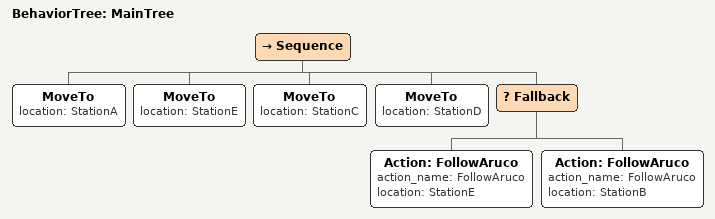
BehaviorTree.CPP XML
<root main_tree_to_execute = "MainTree">
    <BehaviorTree ID="MainTree">
        <Sequence>
            <MoveTo location="StationA"/>
            <MoveTo location="StationE"/>
            <MoveTo location="StationC"/>
            <MoveTo location="StationD"/>
            <Fallback>
                <Action ID="FollowAruco" action_name="FollowAruco" location="StationE" />
                <Action ID="FollowAruco" action_name="FollowAruco" location="StationB" />
            </Fallback>
        </Sequence>
    </BehaviorTree>
</root>
